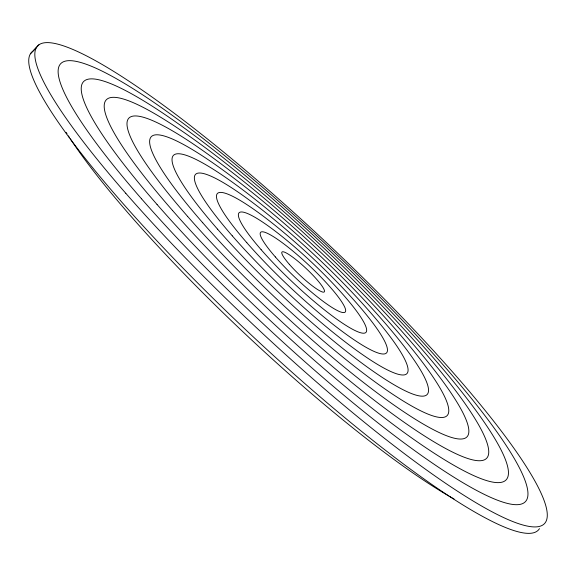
<?xml version="1.0" encoding="UTF-8"?>
<svg xmlns="http://www.w3.org/2000/svg" width="576" height="576" viewBox="0 0 576 576"><rect width="100%" height="100%" fill="white"/><g stroke="black" fill="none" stroke-linecap="round" stroke-linejoin="round"><path stroke-width="0.86" d="M38.873 44.834L32.81 51.264A348.235 54.972 43.3 0 0 247.68 331.618A348.235 54.972 43.3 0 0 539.467 528.631M30.463 53.806L36.533 47.369M454.018 498.96A313.654 49.514 43.3 0 1 449.59 496.44M448.841 496.001A313.654 49.514 43.3 0 1 70.25 138.758M69.307 137.318A313.654 49.514 43.3 0 1 68.386 135.9M67.039 133.79A313.654 49.514 43.3 0 1 66.161 132.408M289.339 264.319A29.059 4.586 43.3 0 0 324.166 291.974A29.059 4.586 43.3 0 0 295.87 259.567A29.059 4.586 43.3 0 0 289.339 264.319M172.44 210.377A261.324 41.256 43.3 0 0 485.676 459.101A261.324 41.256 43.3 0 0 231.228 167.638A261.324 41.256 43.3 0 0 172.44 210.377M187.654 216.454A232.322 36.677 43.3 0 0 466.128 437.58A232.322 36.677 43.3 0 0 239.918 178.459A232.322 36.677 43.3 0 0 187.654 216.454M202.702 222.725A203.306 32.098 43.3 0 0 446.393 416.232A203.306 32.098 43.3 0 0 248.436 189.475A203.306 32.098 43.3 0 0 202.702 222.725M125.784 193.284A348.235 54.972 43.3 0 0 543.19 524.736A348.235 54.972 43.3 0 0 204.12 136.332A348.235 54.972 43.3 0 0 125.784 193.284M232.272 235.829A145.253 22.932 43.3 0 0 406.375 374.083A145.253 22.932 43.3 0 0 264.946 212.076A145.253 22.932 43.3 0 0 232.272 235.829M217.57 229.183A174.283 27.511 43.3 0 0 426.478 395.071A174.283 27.511 43.3 0 0 256.781 200.678A174.283 27.511 43.3 0 0 217.57 229.183M246.802 242.669A116.208 18.346 43.3 0 0 386.093 353.282A116.208 18.346 43.3 0 0 272.945 223.668A116.208 18.346 43.3 0 0 246.802 242.669M157.061 204.487A290.311 45.828 43.3 0 0 505.037 480.802A290.311 45.828 43.3 0 0 222.365 157.003A290.311 45.828 43.3 0 0 157.061 204.487M261.151 249.703A87.163 13.759 43.3 0 0 365.63 332.662A87.163 13.759 43.3 0 0 280.764 235.447A87.163 13.759 43.3 0 0 261.151 249.703M141.502 198.792A319.277 50.407 43.3 0 0 524.21 502.682A319.277 50.407 43.3 0 0 213.329 146.57A319.277 50.407 43.3 0 0 141.502 198.792M275.335 256.918A58.111 9.173 43.3 0 0 344.988 312.228A58.111 9.173 43.3 0 0 288.403 247.414A58.111 9.173 43.3 0 0 275.335 256.918"/></g></svg>
